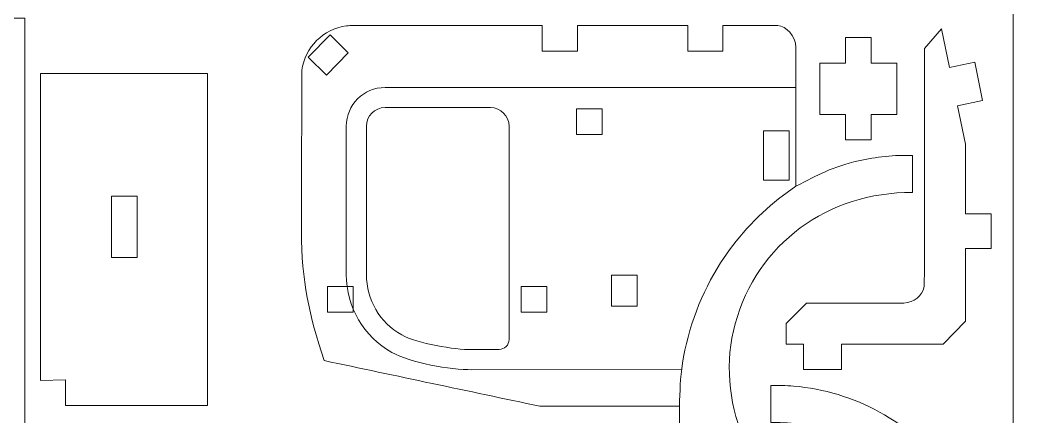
# Model space of a CAD drawing. Header units: centimetres. Extents: x -47.5 to 47.5, y -14.5 to 14.5.
# Drawn here: x -38.37 to -28.38, y -8.1 to -4.15 of the extents above; entities that cross this region are included whole.
import ezdxf

# ---------------------------------------------------------------- set-up
doc = ezdxf.new("R2010")
doc.units = ezdxf.units.CM
doc.header["$MEASUREMENT"] = 0
doc.layers.add('Camada 1', color=7, linetype='Continuous')

msp = doc.modelspace()

# ---------------------------------------------------------------- linework, layer by layer
at = {"layer": 'Camada 1', "color": 6, "lineweight": 9}
for points in [[(-47.2, 14.5), (-47.2, 14.5), (-28.8, 14.5), (-28.8, 14.5), (-28.8, 14.5), (-28.635, 14.5), (-28.5, 14.365), (-28.5, 14.2), (-28.5, 14.2), (-28.5, 14.2), (-28.5, -14.2), (-28.5, -14.2), (-28.5, -14.2), (-28.5, -14.365), (-28.635, -14.5), (-28.8, -14.5), (-28.8, -14.5), (-28.8, -14.5), (-47.2, -14.5), (-47.2, -14.5), (-47.2, -14.5), (-47.365, -14.5), (-47.5, -14.365), (-47.5, -14.2), (-47.5, -14.2), (-47.5, -14.2), (-47.5, 14.2), (-47.5, 14.2), (-47.5, 14.2), (-47.5, 14.365), (-47.365, 14.5), (-47.2, 14.5)], [(-28.2, 14.5), (-28.2, 14.5), (-9.8, 14.5), (-9.8, 14.5), (-9.8, 14.5), (-9.635, 14.5), (-9.5, 14.365), (-9.5, 14.2), (-9.5, 14.2), (-9.5, 14.2), (-9.5, -14.2), (-9.5, -14.2), (-9.5, -14.2), (-9.5, -14.365), (-9.635, -14.5), (-9.8, -14.5), (-9.8, -14.5), (-9.8, -14.5), (-28.2, -14.5), (-28.2, -14.5), (-28.2, -14.5), (-28.365, -14.5), (-28.5, -14.365), (-28.5, -14.2), (-28.5, -14.2), (-28.5, -14.2), (-28.5, 14.2), (-28.5, 14.2), (-28.5, 14.2), (-28.5, 14.365), (-28.365, 14.5), (-28.2, 14.5)]]:
    msp.add_open_spline(points, degree=3, knots=[0, 0, 0, 0, 0.1111111, 0.1111111, 0.1111111, 0.1111111, 0.2222222, 0.2222222, 0.2222222, 0.2222222, 0.3333333, 0.3333333, 0.3333333, 0.3333333, 0.4444444, 0.4444444, 0.4444444, 0.4444444, 0.5555556, 0.5555556, 0.5555556, 0.5555556, 0.6666667, 0.6666667, 0.6666667, 0.6666667, 0.7777778, 0.7777778, 0.7777778, 0.7777778, 1, 1, 1, 1], dxfattribs=at)
at = {"layer": 'Camada 1', "lineweight": 9}
for points, knots in [([(-38.73346, -0.84361), (-38.73346, -0.84361), (-38.73346, -0.58864), (-38.73346, -0.58864), (-38.73346, -0.58864), (-38.73346, -0.58864), (-38.32315, -0.58864), (-38.32315, -0.58864), (-38.32315, -0.58864), (-38.32315, -0.58864), (-38.32315, 5.99227), (-38.32315, 5.99227), (-38.32315, 5.99227), (-38.32315, 5.99227), (-37.48981, 5.99227), (-37.48981, 5.99227), (-37.48981, 5.99227), (-37.48981, 5.99227), (-37.4898, 8.38481), (-37.4898, 8.38481), (-37.4898, 8.38481), (-37.4898, 8.38481), (-38.18663, 8.38481), (-38.18663, 8.38481), (-38.18663, 8.38481), (-38.18663, 8.38481), (-38.18663, 7.891), (-38.18663, 7.891), (-38.18663, 7.891), (-38.18663, 7.891), (-38.4416, 7.891), (-38.4416, 7.891), (-38.4416, 7.891), (-38.4416, 7.891), (-38.4416, 8.38481), (-38.4416, 8.38481), (-38.4416, 8.38481), (-38.4416, 8.38481), (-39.14996, 8.3848), (-39.14996, 8.3848), (-39.14996, 8.3848), (-39.14996, 8.3848), (-39.14996, 8.19723), (-39.14996, 8.19723), (-39.14996, 8.19723), (-39.14996, 8.19723), (-39.55409, 8.19723), (-39.55409, 8.19723), (-39.55409, 8.19723), (-39.55409, 8.19723), (-39.55409, 7.68285), (-39.55409, 7.68285), (-39.55409, 7.68285), (-39.55409, 7.68285), (-39.76219, 7.68285), (-39.76219, 7.68285), (-39.76219, 7.68285), (-39.76219, 7.68285), (-39.76219, 7.3004), (-39.76219, 7.3004), (-39.76219, 7.3004), (-39.76219, 7.3004), (-39.9703, 7.3004), (-39.9703, 7.3004), (-39.9703, 7.3004), (-39.9703, 7.3004), (-39.9703, 6.91796), (-39.9703, 6.91796), (-39.9703, 6.91796), (-39.9703, 6.91796), (-40.17841, 6.91796), (-40.17841, 6.91796), (-40.17841, 6.91796), (-40.17841, 6.91796), (-40.17841, 6.53551), (-40.17841, 6.53551), (-40.17841, 6.53551), (-40.17841, 6.53551), (-40.38651, 6.53551), (-40.38651, 6.53551), (-40.38651, 6.53551), (-40.38651, 6.53551), (-40.38651, 6.15306), (-40.38651, 6.15306), (-40.38651, 6.15306), (-40.38651, 6.15306), (-39.16269, 6.15306), (-39.16269, 6.15306), (-39.16269, 6.15306), (-39.16269, 6.15306), (-39.16269, 5.8981), (-39.16269, 5.8981), (-39.16269, 5.8981), (-39.16269, 5.8981), (-40.38651, 5.8981), (-40.38651, 5.8981), (-40.38651, 5.8981), (-40.38651, 5.8981), (-40.38651, 5.59214), (-40.38651, 5.59214), (-40.38651, 5.59214), (-40.38651, 5.59214), (-40.17841, 5.59214), (-40.17841, 5.59214), (-40.17841, 5.59214), (-40.17841, 5.59214), (-40.17841, 5.28619), (-40.17841, 5.28619), (-40.17841, 5.28619), (-40.17841, 5.28619), (-39.9703, 5.28619), (-39.9703, 5.28619), (-39.9703, 5.28619), (-39.9703, 5.28619), (-39.9703, 4.98023), (-39.9703, 4.98023), (-39.9703, 4.98023), (-39.9703, 4.98023), (-39.76219, 4.98023), (-39.76219, 4.98023), (-39.76219, 4.98023), (-39.76219, 4.98023), (-39.76219, 4.36832), (-39.76219, 4.36832), (-39.76219, 4.36832), (-39.76219, 4.36832), (-39.55409, 4.36832), (-39.55409, 4.36832), (-39.55409, 4.36832), (-39.55409, 4.36832), (-39.5541, -14.00416), (-39.5541, -14.00416), (-39.5541, -14.00416), (-39.5541, -14.00416), (-39.28213, -14.00416), (-39.28213, -14.00416), (-39.28213, -14.00416), (-39.28213, -14.00416), (-39.28213, -14.25912), (-39.28213, -14.25912), (-39.28213, -14.25912), (-39.28213, -14.25912), (-39.01017, -14.25913), (-39.01017, -14.25913), (-39.01017, -14.25913), (-39.01017, -14.25913), (-39.01017, -14.00416), (-39.01017, -14.00416), (-39.01017, -14.00416), (-39.01017, -14.00416), (-38.73821, -14.00416), (-38.73821, -14.00416), (-38.73821, -14.00416), (-38.73821, -14.00416), (-38.73821, -14.25913), (-38.73821, -14.25913), (-38.73821, -14.25913), (-38.73821, -14.25913), (-38.32316, -14.25913), (-38.32316, -14.25913), (-38.32316, -14.25913), (-38.32316, -14.25913), (-38.32316, -12.92312), (-38.32316, -12.92312), (-38.32316, -12.92312), (-38.32316, -12.92312), (-38.73347, -12.92312), (-38.73347, -12.92312), (-38.73347, -12.92312), (-38.73347, -12.92312), (-38.73347, -12.66816), (-38.73347, -12.66816), (-38.73347, -12.66816), (-38.73347, -12.66816), (-38.32316, -12.66816), (-38.32316, -12.66816), (-38.32316, -12.66816), (-38.32316, -12.66816), (-38.32315, -4.13433), (-38.32315, -4.13433), (-38.32315, -4.13433), (-38.32315, -4.13433), (-38.73346, -4.13433), (-38.73346, -4.13433), (-38.73346, -4.13433), (-38.73346, -4.13433), (-38.73346, -3.87123), (-38.73346, -3.87123), (-38.73346, -3.87123), (-38.73346, -3.87123), (-38.32315, -3.87123), (-38.32315, -3.87123), (-38.32315, -3.87123), (-38.32315, -3.87123), (-38.32315, -0.84361), (-38.32315, -0.84361), (-38.32315, -0.84361), (-38.32315, -0.84361), (-38.73346, -0.84361), (-38.73346, -0.84361)], [0, 0, 0, 0, 0.0196078, 0.0196078, 0.0196078, 0.0196078, 0.0392157, 0.0392157, 0.0392157, 0.0392157, 0.0588235, 0.0588235, 0.0588235, 0.0588235, 0.0784314, 0.0784314, 0.0784314, 0.0784314, 0.0980392, 0.0980392, 0.0980392, 0.0980392, 0.1176471, 0.1176471, 0.1176471, 0.1176471, 0.1372549, 0.1372549, 0.1372549, 0.1372549, 0.1568627, 0.1568627, 0.1568627, 0.1568627, 0.1764706, 0.1764706, 0.1764706, 0.1764706, 0.1960784, 0.1960784, 0.1960784, 0.1960784, 0.2156863, 0.2156863, 0.2156863, 0.2156863, 0.2352941, 0.2352941, 0.2352941, 0.2352941, 0.254902, 0.254902, 0.254902, 0.254902, 0.2745098, 0.2745098, 0.2745098, 0.2745098, 0.2941176, 0.2941176, 0.2941176, 0.2941176, 0.3137255, 0.3137255, 0.3137255, 0.3137255, 0.3333333, 0.3333333, 0.3333333, 0.3333333, 0.3529412, 0.3529412, 0.3529412, 0.3529412, 0.372549, 0.372549, 0.372549, 0.372549, 0.3921569, 0.3921569, 0.3921569, 0.3921569, 0.4117647, 0.4117647, 0.4117647, 0.4117647, 0.4313725, 0.4313725, 0.4313725, 0.4313725, 0.4509804, 0.4509804, 0.4509804, 0.4509804, 0.4705882, 0.4705882, 0.4705882, 0.4705882, 0.4901961, 0.4901961, 0.4901961, 0.4901961, 0.5098039, 0.5098039, 0.5098039, 0.5098039, 0.5294118, 0.5294118, 0.5294118, 0.5294118, 0.5490196, 0.5490196, 0.5490196, 0.5490196, 0.5686275, 0.5686275, 0.5686275, 0.5686275, 0.5882353, 0.5882353, 0.5882353, 0.5882353, 0.6078431, 0.6078431, 0.6078431, 0.6078431, 0.627451, 0.627451, 0.627451, 0.627451, 0.6470588, 0.6470588, 0.6470588, 0.6470588, 0.6666667, 0.6666667, 0.6666667, 0.6666667, 0.6862745, 0.6862745, 0.6862745, 0.6862745, 0.7058824, 0.7058824, 0.7058824, 0.7058824, 0.7254902, 0.7254902, 0.7254902, 0.7254902, 0.745098, 0.745098, 0.745098, 0.745098, 0.7647059, 0.7647059, 0.7647059, 0.7647059, 0.7843137, 0.7843137, 0.7843137, 0.7843137, 0.8039216, 0.8039216, 0.8039216, 0.8039216, 0.8235294, 0.8235294, 0.8235294, 0.8235294, 0.8431373, 0.8431373, 0.8431373, 0.8431373, 0.8627451, 0.8627451, 0.8627451, 0.8627451, 0.8823529, 0.8823529, 0.8823529, 0.8823529, 0.9019608, 0.9019608, 0.9019608, 0.9019608, 0.9215686, 0.9215686, 0.9215686, 0.9215686, 0.9411765, 0.9411765, 0.9411765, 0.9411765, 0.9607843, 0.9607843, 0.9607843, 0.9607843, 1, 1, 1, 1]), ([(-35.05986, -4.2069), (-34.43342, -4.2069), (-33.80698, -4.2069), (-33.18055, -4.2069), (-33.18055, -4.2069), (-33.18055, -4.29189), (-33.18055, -4.37688), (-33.18055, -4.46187), (-33.18055, -4.46187), (-33.06375, -4.46187), (-32.94696, -4.46187), (-32.83016, -4.46187), (-32.83016, -4.46187), (-32.83016, -4.37688), (-32.83016, -4.29189), (-32.83016, -4.2069), (-32.83016, -4.2069), (-32.46496, -4.2069), (-32.09978, -4.2069), (-31.73458, -4.2069), (-31.73458, -4.2069), (-31.73458, -4.29189), (-31.73458, -4.37688), (-31.73458, -4.46187), (-31.73458, -4.46187), (-31.61779, -4.46187), (-31.501, -4.46187), (-31.3842, -4.46187), (-31.3842, -4.46187), (-31.3842, -4.37688), (-31.3842, -4.29189), (-31.3842, -4.2069), (-31.3842, -4.2069), (-31.20287, -4.20766), (-31.02155, -4.20842), (-30.84023, -4.20917), (-30.84023, -4.20917), (-30.75632, -4.21607), (-30.66262, -4.30777), (-30.65849, -4.42615), (-30.65849, -4.42615), (-30.65849, -4.88683), (-30.65849, -5.34751), (-30.65849, -5.80819), (-30.65849, -5.80819), (-30.43949, -5.69088), (-30.29785, -5.61575), (-30.03592, -5.55445), (-30.03592, -5.55445), (-29.86532, -5.51452), (-29.67632, -5.49562), (-29.50216, -5.50116), (-29.50216, -5.50116), (-29.50216, -5.62392), (-29.50216, -5.74668), (-29.50216, -5.86944), (-29.50216, -5.86944), (-30.34103, -5.86471), (-31.04484, -6.38092), (-31.2628, -7.17632), (-31.2628, -7.17632), (-31.46897, -7.9287), (-31.12001, -8.76685), (-30.45356, -9.16511), (-30.45356, -9.16511), (-30.25628, -9.283), (-30.00139, -9.37137), (-29.77348, -9.4009), (-29.77348, -9.4009), (-29.68305, -9.40558), (-29.5926, -9.41026), (-29.50216, -9.41494), (-29.50216, -9.41494), (-29.50216, -9.54163), (-29.50216, -9.66831), (-29.50216, -9.795), (-29.50216, -9.795), (-29.53241, -9.79404), (-29.56266, -9.79308), (-29.5929, -9.79212), (-29.5929, -9.79212), (-29.5929, -9.80847), (-29.5929, -9.82482), (-29.5929, -9.84118), (-29.5929, -9.84118), (-29.69562, -9.84118), (-29.79834, -9.84118), (-29.90106, -9.84118), (-29.90106, -9.84118), (-29.90106, -9.98325), (-29.90106, -10.12534), (-29.90106, -10.26742), (-29.90106, -10.26742), (-29.98443, -10.26742), (-30.06781, -10.26742), (-30.15118, -10.26742), (-30.15118, -10.26742), (-30.15118, -10.18243), (-30.15118, -10.09744), (-30.15118, -10.01245), (-30.15118, -10.01245), (-30.62281, -10.01245), (-31.09443, -10.01245), (-31.56605, -10.01245), (-31.56605, -10.01245), (-31.56605, -10.09744), (-31.56605, -10.18243), (-31.56605, -10.26742), (-31.56605, -10.26742), (-31.64942, -10.26742), (-31.7328, -10.26742), (-31.81617, -10.26742), (-31.81617, -10.26742), (-31.81617, -9.51073), (-31.81617, -8.75404), (-31.81617, -7.99735), (-31.81617, -7.99735), (-32.2785, -7.99735), (-32.74083, -7.99735), (-33.20316, -7.99735), (-33.20316, -7.99735), (-33.91798, -7.84581), (-34.63279, -7.69428), (-35.34761, -7.54275), (-35.34761, -7.54275), (-35.49848, -7.08709), (-35.57122, -6.75483), (-35.57415, -6.25715), (-35.57415, -6.25715), (-35.57269, -5.72279), (-35.57122, -5.18843), (-35.56975, -4.65408), (-35.56975, -4.65408), (-35.53967, -4.4255), (-35.35555, -4.24141), (-35.12699, -4.21131), (-35.12699, -4.21131), (-35.10461, -4.20985), (-35.08224, -4.20837), (-35.05986, -4.2069)], [0, 0, 0, 0, 0.0277778, 0.0277778, 0.0277778, 0.0277778, 0.0555556, 0.0555556, 0.0555556, 0.0555556, 0.0833333, 0.0833333, 0.0833333, 0.0833333, 0.1111111, 0.1111111, 0.1111111, 0.1111111, 0.1388889, 0.1388889, 0.1388889, 0.1388889, 0.1666667, 0.1666667, 0.1666667, 0.1666667, 0.1944444, 0.1944444, 0.1944444, 0.1944444, 0.2222222, 0.2222222, 0.2222222, 0.2222222, 0.25, 0.25, 0.25, 0.25, 0.2777778, 0.2777778, 0.2777778, 0.2777778, 0.3055556, 0.3055556, 0.3055556, 0.3055556, 0.3333333, 0.3333333, 0.3333333, 0.3333333, 0.3611111, 0.3611111, 0.3611111, 0.3611111, 0.3888889, 0.3888889, 0.3888889, 0.3888889, 0.4166667, 0.4166667, 0.4166667, 0.4166667, 0.4444444, 0.4444444, 0.4444444, 0.4444444, 0.4722222, 0.4722222, 0.4722222, 0.4722222, 0.5, 0.5, 0.5, 0.5, 0.5277778, 0.5277778, 0.5277778, 0.5277778, 0.5555556, 0.5555556, 0.5555556, 0.5555556, 0.5833333, 0.5833333, 0.5833333, 0.5833333, 0.6111111, 0.6111111, 0.6111111, 0.6111111, 0.6388889, 0.6388889, 0.6388889, 0.6388889, 0.6666667, 0.6666667, 0.6666667, 0.6666667, 0.6944444, 0.6944444, 0.6944444, 0.6944444, 0.7222222, 0.7222222, 0.7222222, 0.7222222, 0.75, 0.75, 0.75, 0.75, 0.7777778, 0.7777778, 0.7777778, 0.7777778, 0.8055556, 0.8055556, 0.8055556, 0.8055556, 0.8333333, 0.8333333, 0.8333333, 0.8333333, 0.8611111, 0.8611111, 0.8611111, 0.8611111, 0.8888889, 0.8888889, 0.8888889, 0.8888889, 0.9166667, 0.9166667, 0.9166667, 0.9166667, 0.9444444, 0.9444444, 0.9444444, 0.9444444, 1, 1, 1, 1]), ([(-28.97401, -7.15098), (-28.97401, -7.15098), (-28.97401, -6.42718), (-28.97401, -6.42718), (-28.97401, -6.42718), (-28.97401, -6.42718), (-28.71904, -6.42718), (-28.71904, -6.42718), (-28.71904, -6.42718), (-28.71904, -6.42718), (-28.71904, -6.08148), (-28.71904, -6.08148), (-28.71904, -6.08148), (-28.71904, -6.08148), (-28.97401, -6.08148), (-28.97401, -6.08148), (-28.97401, -6.08148), (-28.97401, -6.08148), (-28.97401, -5.39008), (-28.97401, -5.39008), (-28.97401, -5.39008), (-28.97401, -5.39008), (-29.05301, -5.0072), (-29.05301, -5.0072), (-29.05301, -5.0072), (-29.05301, -5.0072), (-28.80331, -4.95569), (-28.80331, -4.95569), (-28.80331, -4.95569), (-28.80331, -4.95569), (-28.88232, -4.57279), (-28.88232, -4.57279), (-28.88232, -4.57279), (-28.88232, -4.57279), (-29.13202, -4.62433), (-29.13202, -4.62433), (-29.13202, -4.62433), (-29.13202, -4.62433), (-29.21103, -4.24146), (-29.21103, -4.24146), (-29.21103, -4.24146), (-29.21103, -4.24146), (-29.38194, -4.43769), (-29.38194, -4.43769), (-29.38194, -4.43769), (-29.38598, -4.44849), (-29.37485, -6.75042), (-29.38586, -6.80578), (-29.38586, -6.80578), (-29.40497, -6.90187), (-29.48511, -6.96501), (-29.58592, -6.96996), (-29.58592, -6.96996), (-29.58592, -6.96996), (-30.55329, -6.96996), (-30.55329, -6.96996), (-30.55329, -6.96996), (-30.55329, -6.96996), (-30.75726, -7.17394), (-30.75726, -7.17394), (-30.75726, -7.17394), (-30.75726, -7.17394), (-30.75726, -7.37791), (-30.75726, -7.37791), (-30.75726, -7.37791), (-30.75726, -7.37791), (-30.58388, -7.37791), (-30.58388, -7.37791), (-30.58388, -7.37791), (-30.58388, -7.37791), (-30.58388, -7.63287), (-30.58388, -7.63287), (-30.58388, -7.63287), (-30.58388, -7.63287), (-30.20654, -7.63287), (-30.20654, -7.63287), (-30.20654, -7.63287), (-30.20654, -7.63287), (-30.20654, -7.37791), (-30.20654, -7.37791), (-30.20654, -7.37791), (-30.20654, -7.37791), (-29.19682, -7.37791), (-29.19682, -7.37791), (-29.19682, -7.37791), (-29.19682, -7.37791), (-28.97401, -7.15098), (-28.97401, -7.15098)], [0, 0, 0, 0, 0.0434783, 0.0434783, 0.0434783, 0.0434783, 0.0869565, 0.0869565, 0.0869565, 0.0869565, 0.1304348, 0.1304348, 0.1304348, 0.1304348, 0.173913, 0.173913, 0.173913, 0.173913, 0.2173913, 0.2173913, 0.2173913, 0.2173913, 0.2608696, 0.2608696, 0.2608696, 0.2608696, 0.3043478, 0.3043478, 0.3043478, 0.3043478, 0.3478261, 0.3478261, 0.3478261, 0.3478261, 0.3913043, 0.3913043, 0.3913043, 0.3913043, 0.4347826, 0.4347826, 0.4347826, 0.4347826, 0.4782609, 0.4782609, 0.4782609, 0.4782609, 0.5217391, 0.5217391, 0.5217391, 0.5217391, 0.5652174, 0.5652174, 0.5652174, 0.5652174, 0.6086957, 0.6086957, 0.6086957, 0.6086957, 0.6521739, 0.6521739, 0.6521739, 0.6521739, 0.6956522, 0.6956522, 0.6956522, 0.6956522, 0.7391304, 0.7391304, 0.7391304, 0.7391304, 0.7826087, 0.7826087, 0.7826087, 0.7826087, 0.826087, 0.826087, 0.826087, 0.826087, 0.8695652, 0.8695652, 0.8695652, 0.8695652, 0.9130435, 0.9130435, 0.9130435, 0.9130435, 1, 1, 1, 1]), ([(-30.16567, -5.34723), (-30.16567, -5.34723), (-29.91064, -5.34723), (-29.91064, -5.34723), (-29.91064, -5.34723), (-29.91064, -5.34723), (-29.91064, -5.0922), (-29.91064, -5.0922), (-29.91064, -5.0922), (-29.91064, -5.0922), (-29.6556, -5.0922), (-29.6556, -5.0922), (-29.6556, -5.0922), (-29.6556, -5.0922), (-29.6556, -4.58212), (-29.6556, -4.58212), (-29.6556, -4.58212), (-29.6556, -4.58212), (-29.91064, -4.58212), (-29.91064, -4.58212), (-29.91064, -4.58212), (-29.91064, -4.58212), (-29.91064, -4.32709), (-29.91064, -4.32709), (-29.91064, -4.32709), (-29.91064, -4.32709), (-30.16567, -4.32709), (-30.16567, -4.32709), (-30.16567, -4.32709), (-30.16567, -4.32709), (-30.16567, -4.58212), (-30.16567, -4.58212), (-30.16567, -4.58212), (-30.16567, -4.58212), (-30.4207, -4.58212), (-30.4207, -4.58212), (-30.4207, -4.58212), (-30.4207, -4.58212), (-30.4207, -5.0922), (-30.4207, -5.0922), (-30.4207, -5.0922), (-30.4207, -5.0922), (-30.16567, -5.0922), (-30.16567, -5.0922), (-30.16567, -5.0922), (-30.16567, -5.0922), (-30.16567, -5.34723), (-30.16567, -5.34723)], [0, 0, 0, 0, 0.0769231, 0.0769231, 0.0769231, 0.0769231, 0.1538462, 0.1538462, 0.1538462, 0.1538462, 0.2307692, 0.2307692, 0.2307692, 0.2307692, 0.3076923, 0.3076923, 0.3076923, 0.3076923, 0.3846154, 0.3846154, 0.3846154, 0.3846154, 0.4615385, 0.4615385, 0.4615385, 0.4615385, 0.5384615, 0.5384615, 0.5384615, 0.5384615, 0.6153846, 0.6153846, 0.6153846, 0.6153846, 0.6923077, 0.6923077, 0.6923077, 0.6923077, 0.7692308, 0.7692308, 0.7692308, 0.7692308, 0.8461538, 0.8461538, 0.8461538, 0.8461538, 1, 1, 1, 1]), ([(-37.9181, -7.98959), (-37.9181, -7.98959), (-36.50807, -7.98959), (-36.50807, -7.98959), (-36.50807, -7.98959), (-36.50807, -7.98959), (-36.50807, -4.68473), (-36.50807, -4.68473), (-36.50807, -4.68473), (-36.50807, -4.68473), (-38.16822, -4.68473), (-38.16822, -4.68473), (-38.16822, -4.68473), (-38.16822, -4.68473), (-38.16822, -7.73945), (-38.16822, -7.73945), (-38.16822, -7.73945), (-38.16822, -7.73945), (-37.9181, -7.73462), (-37.9181, -7.73462), (-37.9181, -7.73462), (-37.9181, -7.73462), (-37.9181, -7.98959), (-37.9181, -7.98959)], [0, 0, 0, 0, 0.1428571, 0.1428571, 0.1428571, 0.1428571, 0.2857143, 0.2857143, 0.2857143, 0.2857143, 0.4285714, 0.4285714, 0.4285714, 0.4285714, 0.5714286, 0.5714286, 0.5714286, 0.5714286, 0.7142857, 0.7142857, 0.7142857, 0.7142857, 1, 1, 1, 1]), ([(-31.16224, -11.71495), (-31.16224, -11.83501), (-31.16224, -11.95506), (-31.16224, -12.07512), (-31.16224, -12.07512), (-30.84623, -12.08519), (-30.69027, -12.10408), (-30.37352, -12.02995), (-30.37352, -12.02995), (-28.86134, -11.67606), (-28.21273, -9.87678), (-29.15108, -8.63934), (-29.15108, -8.63934), (-29.51897, -8.1542), (-30.07575, -7.84772), (-30.68247, -7.79655), (-30.68247, -7.79655), (-30.75717, -7.79024), (-30.83234, -7.79177), (-30.90728, -7.78937), (-30.90728, -7.78937), (-30.90728, -7.91292), (-30.90728, -8.03645), (-30.90728, -8.15998), (-30.90728, -8.15998), (-30.76782, -8.16077), (-30.72171, -8.15725), (-30.5749, -8.18134), (-30.5749, -8.18134), (-29.30549, -8.38959), (-28.66934, -9.84072), (-29.376, -10.91553), (-29.376, -10.91553), (-29.69255, -11.397), (-30.20521, -11.68315), (-30.78013, -11.71567), (-30.78013, -11.71567), (-30.90017, -11.72245), (-31.04011, -11.71495), (-31.16224, -11.71495)], [0, 0, 0, 0, 0.0909091, 0.0909091, 0.0909091, 0.0909091, 0.1818182, 0.1818182, 0.1818182, 0.1818182, 0.2727273, 0.2727273, 0.2727273, 0.2727273, 0.3636364, 0.3636364, 0.3636364, 0.3636364, 0.4545455, 0.4545455, 0.4545455, 0.4545455, 0.5454545, 0.5454545, 0.5454545, 0.5454545, 0.6363636, 0.6363636, 0.6363636, 0.6363636, 0.7272727, 0.7272727, 0.7272727, 0.7272727, 0.8181818, 0.8181818, 0.8181818, 0.8181818, 1, 1, 1, 1])]:
    msp.add_open_spline(points, degree=3, knots=knots, dxfattribs=at)
at = {"layer": 'Camada 1', "color": 114, "lineweight": 9}
for points, knots in [([(-35.28972, -4.30135), (-35.28972, -4.30135), (-35.50794, -4.52358), (-35.50794, -4.52358), (-35.50794, -4.52358), (-35.50794, -4.52358), (-35.32601, -4.7022), (-35.32601, -4.7022), (-35.32601, -4.7022), (-35.32601, -4.7022), (-35.1078, -4.47998), (-35.1078, -4.47998), (-35.1078, -4.47998), (-35.1078, -4.47998), (-35.28972, -4.30135), (-35.28972, -4.30135)], [0, 0, 0, 0, 0.2, 0.2, 0.2, 0.2, 0.4, 0.4, 0.4, 0.4, 0.6, 0.6, 0.6, 0.6, 1, 1, 1, 1]), ([(-33.51011, -7.33208), (-33.51011, -7.33208), (-33.51011, -5.20987), (-33.51011, -5.20987), (-33.51011, -5.20987), (-33.51011, -5.10749), (-33.59226, -5.02471), (-33.69527, -5.02471), (-33.69527, -5.02471), (-33.69527, -5.02471), (-34.74254, -5.02471), (-34.74254, -5.02471), (-34.74254, -5.02471), (-34.84549, -5.02471), (-34.92769, -5.10727), (-34.92769, -5.20987), (-34.92769, -5.20987), (-34.92769, -5.20987), (-34.92769, -6.68705), (-34.92769, -6.68705), (-34.92769, -6.68705), (-34.92769, -6.93781), (-34.79562, -7.16358), (-34.57733, -7.2865), (-34.57733, -7.2865), (-34.42047, -7.37483), (-34.05279, -7.43442), (-33.87986, -7.4335), (-33.87986, -7.4335), (-33.87986, -7.4335), (-33.60958, -7.43207), (-33.60958, -7.43207), (-33.60958, -7.43207), (-33.55469, -7.43178), (-33.51011, -7.38697), (-33.51011, -7.33208)], [0, 0, 0, 0, 0.1, 0.1, 0.1, 0.1, 0.2, 0.2, 0.2, 0.2, 0.3, 0.3, 0.3, 0.3, 0.4, 0.4, 0.4, 0.4, 0.5, 0.5, 0.5, 0.5, 0.6, 0.6, 0.6, 0.6, 0.7, 0.7, 0.7, 0.7, 0.8, 0.8, 0.8, 0.8, 1, 1, 1, 1]), ([(-32.5844, -5.03642), (-32.5844, -5.03642), (-32.5844, -5.29136), (-32.5844, -5.29136), (-32.5844, -5.29136), (-32.5844, -5.29136), (-32.83937, -5.29136), (-32.83937, -5.29136), (-32.83937, -5.29136), (-32.83937, -5.29136), (-32.83937, -5.03642), (-32.83937, -5.03642), (-32.83937, -5.03642), (-32.83937, -5.03642), (-32.5844, -5.03642), (-32.5844, -5.03642)], [0, 0, 0, 0, 0.2, 0.2, 0.2, 0.2, 0.4, 0.4, 0.4, 0.4, 0.6, 0.6, 0.6, 0.6, 1, 1, 1, 1]), ([(-30.98276, -5.25623), (-30.98276, -5.25623), (-30.72779, -5.25623), (-30.72779, -5.25623), (-30.72779, -5.25623), (-30.72779, -5.25623), (-30.72779, -5.74865), (-30.72779, -5.74865), (-30.72779, -5.74865), (-30.72779, -5.74865), (-30.98268, -5.74861), (-30.98268, -5.74861), (-30.98268, -5.74861), (-30.98268, -5.74861), (-30.98276, -5.25623), (-30.98276, -5.25623)], [0, 0, 0, 0, 0.2, 0.2, 0.2, 0.2, 0.4, 0.4, 0.4, 0.4, 0.6, 0.6, 0.6, 0.6, 1, 1, 1, 1]), ([(-37.2049, -5.90524), (-37.2049, -5.90524), (-37.20489, -6.51551), (-37.20489, -6.51551), (-37.20489, -6.51551), (-37.20489, -6.51551), (-37.45986, -6.5155), (-37.45986, -6.5155), (-37.45986, -6.5155), (-37.45986, -6.5155), (-37.45987, -5.90524), (-37.45987, -5.90524), (-37.45987, -5.90524), (-37.45987, -5.90524), (-37.2049, -5.90524), (-37.2049, -5.90524)], [0, 0, 0, 0, 0.2, 0.2, 0.2, 0.2, 0.4, 0.4, 0.4, 0.4, 0.6, 0.6, 0.6, 0.6, 1, 1, 1, 1]), ([(-32.23678, -6.99977), (-32.23678, -6.99977), (-32.49174, -6.99977), (-32.49174, -6.99977), (-32.49174, -6.99977), (-32.49174, -6.99977), (-32.49174, -6.69382), (-32.49174, -6.69382), (-32.49174, -6.69382), (-32.49174, -6.69382), (-32.23678, -6.69382), (-32.23678, -6.69382), (-32.23678, -6.69382), (-32.23678, -6.69382), (-32.23678, -6.99977), (-32.23678, -6.99977)], [0, 0, 0, 0, 0.2, 0.2, 0.2, 0.2, 0.4, 0.4, 0.4, 0.4, 0.6, 0.6, 0.6, 0.6, 1, 1, 1, 1]), ([(-35.05886, -6.80425), (-35.05886, -6.80425), (-35.05886, -7.05921), (-35.05886, -7.05921), (-35.05886, -7.05921), (-35.05886, -7.05921), (-35.31383, -7.05921), (-35.31383, -7.05921), (-35.31383, -7.05921), (-35.31383, -7.05921), (-35.31383, -6.80425), (-35.31383, -6.80425), (-35.31383, -6.80425), (-35.31383, -6.80425), (-35.05886, -6.80425), (-35.05886, -6.80425)], [0, 0, 0, 0, 0.2, 0.2, 0.2, 0.2, 0.4, 0.4, 0.4, 0.4, 0.6, 0.6, 0.6, 0.6, 1, 1, 1, 1]), ([(-33.39078, -6.80425), (-33.39078, -6.80425), (-33.13581, -6.80425), (-33.13581, -6.80425), (-33.13581, -6.80425), (-33.13581, -6.80425), (-33.13581, -7.05921), (-33.13581, -7.05921), (-33.13581, -7.05921), (-33.13581, -7.05921), (-33.39078, -7.05921), (-33.39078, -7.05921), (-33.39078, -7.05921), (-33.39078, -7.05921), (-33.39078, -6.80425), (-33.39078, -6.80425)], [0, 0, 0, 0, 0.2, 0.2, 0.2, 0.2, 0.4, 0.4, 0.4, 0.4, 0.6, 0.6, 0.6, 0.6, 1, 1, 1, 1])]:
    msp.add_open_spline(points, degree=3, knots=knots, dxfattribs=at)
at = {"layer": 'Camada 1', "color": 5, "lineweight": 9}
for points, knots in [([(-31.79499, -7.63207), (-31.79499, -7.63207), (-33.8788, -7.6335), (-33.8788, -7.6335), (-33.8788, -7.6335), (-34.09677, -7.63464), (-34.48693, -7.56694), (-34.67546, -7.46077), (-34.67546, -7.46077), (-34.95677, -7.30236), (-35.12769, -7.0099), (-35.12769, -6.68705), (-35.12769, -6.68705), (-35.12769, -6.68705), (-35.12769, -5.20987), (-35.12769, -5.20987), (-35.12769, -5.20987), (-35.12769, -4.99674), (-34.95572, -4.82471), (-34.74254, -4.82471), (-34.74254, -4.82471), (-34.74254, -4.82471), (-30.65849, -4.82471), (-30.65849, -4.82471)], [0, 0, 0, 0, 0.1428571, 0.1428571, 0.1428571, 0.1428571, 0.2857143, 0.2857143, 0.2857143, 0.2857143, 0.4285714, 0.4285714, 0.4285714, 0.4285714, 0.5714286, 0.5714286, 0.5714286, 0.5714286, 0.7142857, 0.7142857, 0.7142857, 0.7142857, 1, 1, 1, 1]), ([(-31.81617, -7.99735), (-31.81195, -7.84725), (-31.80949, -7.71948), (-31.78619, -7.56845), (-31.78619, -7.56845), (-31.73315, -7.22481), (-31.59595, -6.8619), (-31.40839, -6.56912), (-31.40839, -6.56912), (-31.26134, -6.33957), (-31.04692, -6.10306), (-30.83285, -5.93426), (-30.83285, -5.93426), (-30.83285, -5.93426), (-30.65849, -5.80819), (-30.65849, -5.80819)], [0, 0, 0, 0, 0.2, 0.2, 0.2, 0.2, 0.4, 0.4, 0.4, 0.4, 0.6, 0.6, 0.6, 0.6, 1, 1, 1, 1])]:
    msp.add_open_spline(points, degree=3, knots=knots, dxfattribs=at)

doc.saveas('drawing.dxf')
